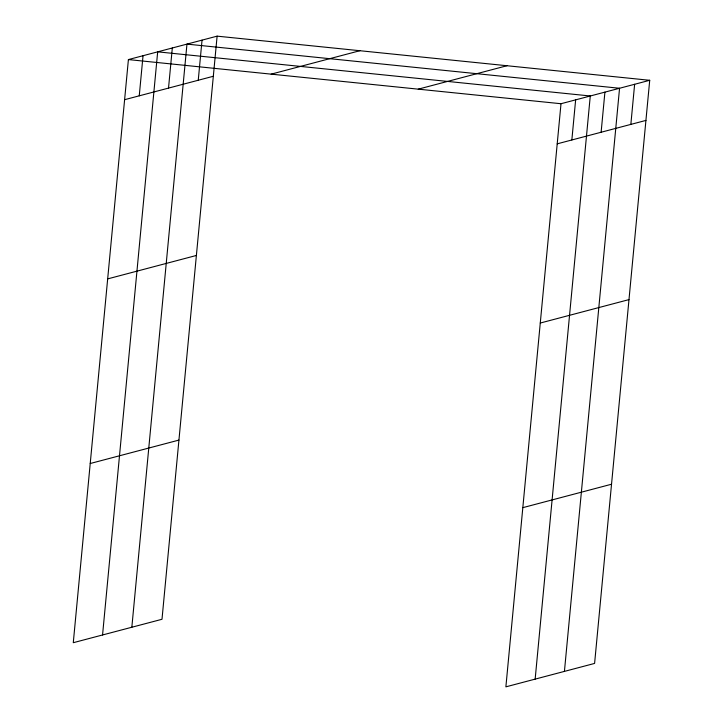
<?xml version="1.0" encoding="UTF-8"?>
<svg xmlns="http://www.w3.org/2000/svg" width="723" height="723" viewBox="0 0 723 723"><rect width="100%" height="100%" fill="white"/><g stroke="black" fill="none" stroke-linecap="round" stroke-linejoin="round"><path stroke-width="1.08" d="M217.117 36.15L128.405 59.575L73.285 642.702L161.997 619.277L217.117 36.15L649.715 80.298L594.595 663.425L505.883 686.85L561.003 103.723L649.715 80.298M139.25 95.834L143.046 55.707M102.558 634.975L157.677 51.839L590.275 95.987L535.156 679.123M168.522 88.098L172.318 47.98M131.839 627.248L186.959 44.112L619.557 88.26L564.428 671.387M198.247 80.253L202.042 40.136M571.848 139.973L575.644 99.855M601.12 132.246L604.916 92.128M630.845 124.401L634.631 84.275M124.609 99.693L213.33 76.267M271.161 74.144L359.873 50.718M418.246 89.155L506.959 65.73M557.207 143.841L645.928 120.416M107.673 278.888L196.385 255.463M540.271 323.036L628.983 299.611M90.221 463.515L178.933 440.09M522.819 507.654L611.531 484.229M128.405 59.575L561.003 103.723"/></g></svg>
